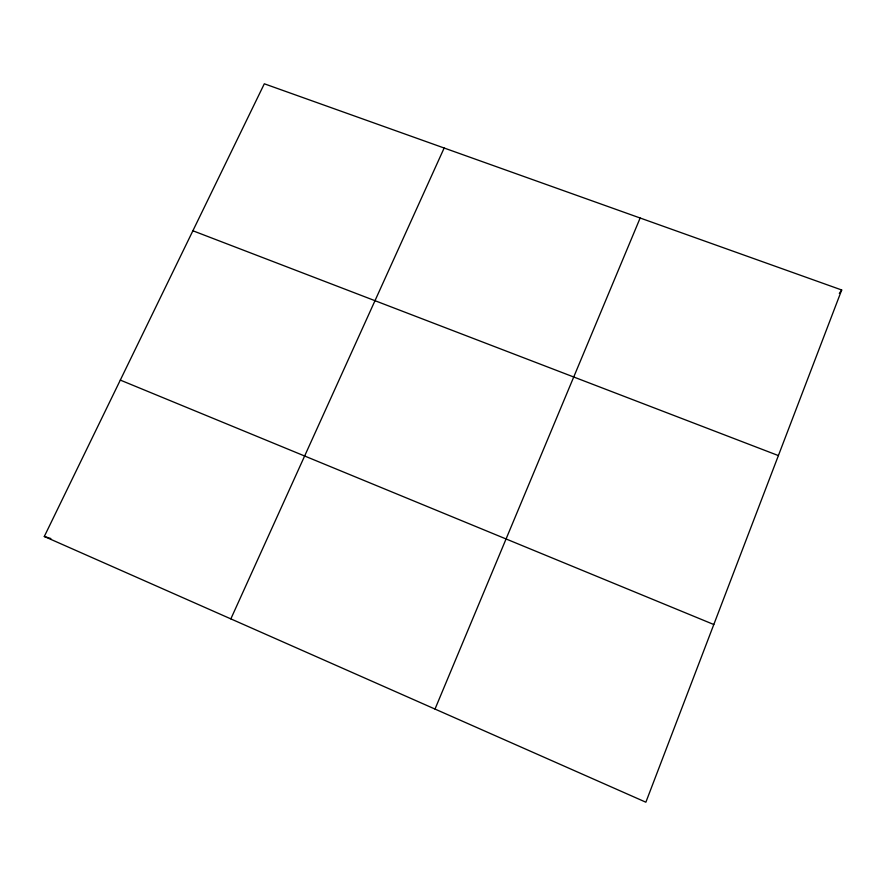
<?xml version="1.0" encoding="UTF-8"?>
<svg xmlns="http://www.w3.org/2000/svg" width="886" height="886" viewBox="0 0 886 886"><rect width="100%" height="100%" fill="white"/><g stroke="black" fill="none" stroke-linecap="round" stroke-linejoin="round"><path stroke-width="1.33" d="M841.7 289.988L645.872 802.207L44.3 536.484L264.316 83.793L841.7 289.988L839.33 293.399M435.004 709.066L640.146 218.011M230.847 618.882L444.152 148.017M44.3 536.484L50.845 538.533M192.882 230.77L778.395 455.581M120.308 380.094L713.806 624.519"/></g></svg>
